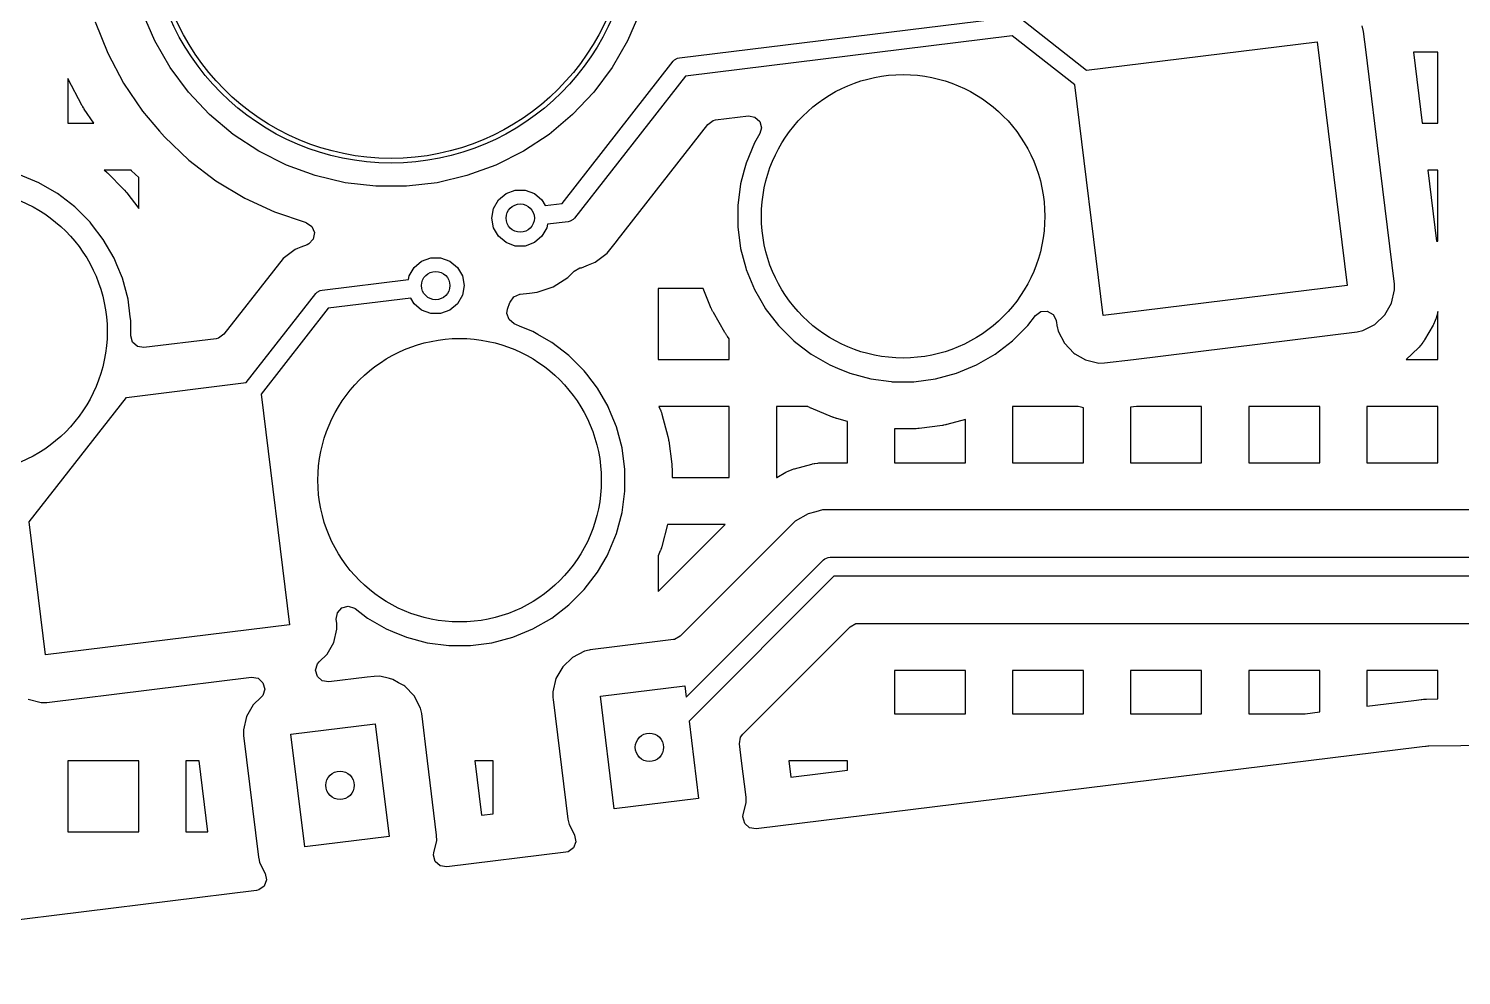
# Model space of a CAD drawing. Extents: x 2.49 to 8.57, y -5.87 to -1.87.
# Drawn here: x 5.482 to 6.079, y -5.218 to -4.823 of the extents above; entities that cross this region are included whole.
import ezdxf

# ---------------------------------------------------------------- set-up
doc = ezdxf.new("R2010")
doc.units = 0
doc.header["$MEASUREMENT"] = 0
doc.layers.add('BLACK', color=7, linetype='CONTINUOUS')

msp = doc.modelspace()

# ---------------------------------------------------------------- linework, layer by layer
at = {"layer": 'BLACK', "linetype": 'CONTINUOUS'}
for p, q in [((5.53456, -4.82833), (5.52948, -4.81656)), ((5.73666, -4.81656), (5.73158, -4.82833)), ((5.75321, -4.83534), (5.8926, -4.81823)), ((5.50975, -4.8204), (5.51497, -4.83349)), ((5.8955, -4.81903), (5.92291, -4.84045)), ((6.03831, -4.82438), (6.03778, -4.82208)), ((6.03937, -4.83299), (6.03831, -4.82438)), ((5.54097, -4.83943), (5.53456, -4.82833)), ((5.73158, -4.82833), (5.72517, -4.83943)), ((5.89194, -4.82624), (5.75579, -4.84296)), ((5.91806, -4.84665), (5.89194, -4.82624)), ((5.92291, -4.84045), (6.01898, -4.82865)), ((6.01898, -4.82865), (6.03146, -4.93025)), ((5.51497, -4.83349), (5.51497, -4.83349)), ((5.51497, -4.83349), (5.52157, -4.84594)), ((5.75059, -4.83682), (5.75112, -4.83627)), ((5.75112, -4.83627), (5.75246, -4.83551)), ((5.75246, -4.83551), (5.75321, -4.83534)), ((6.04541, -4.88221), (6.03937, -4.83299)), ((6.0693, -4.83299), (6.05912, -4.83299)), ((6.05912, -4.83299), (6.06276, -4.8626)), ((6.0693, -4.8626), (6.0693, -4.83299)), ((5.54863, -4.84971), (5.54097, -4.83943)), ((5.70432, -4.89604), (5.75059, -4.83682)), ((5.72517, -4.83943), (5.71752, -4.84971)), ((5.50437, -4.85536), (5.49835, -4.84401)), ((5.49835, -4.84401), (5.49835, -4.8626)), ((5.52157, -4.84594), (5.52157, -4.84594)), ((5.52157, -4.84594), (5.52157, -4.84594)), ((5.52157, -4.84594), (5.52946, -4.85759)), ((5.75579, -4.84296), (5.70952, -4.90218)), ((5.92986, -4.94272), (5.91806, -4.84665)), ((5.55742, -4.85904), (5.54863, -4.84971)), ((5.71752, -4.84971), (5.70872, -4.85904)), ((5.50443, -4.85548), (5.50437, -4.85536)), ((5.50456, -4.85571), (5.50443, -4.85548)), ((5.50463, -4.85582), (5.50456, -4.85571)), ((5.5049, -4.85628), (5.50463, -4.85582)), ((5.50497, -4.85639), (5.5049, -4.85628)), ((5.50512, -4.85662), (5.50497, -4.85639)), ((5.50519, -4.85673), (5.50512, -4.85662)), ((5.50917, -4.8626), (5.50519, -4.85673)), ((5.52946, -4.85759), (5.52947, -4.8576)), ((5.52947, -4.8576), (5.52947, -4.8576)), ((5.52947, -4.8576), (5.53656, -4.86595)), ((5.56724, -4.86728), (5.55742, -4.85904)), ((5.70872, -4.85904), (5.6989, -4.86728)), ((5.7683, -4.86127), (5.78197, -4.85959)), ((5.78197, -4.85959), (5.78469, -4.86004)), ((5.78469, -4.86004), (5.78673, -4.86189)), ((5.49835, -4.8626), (5.50917, -4.8626)), ((5.53656, -4.86595), (5.5386, -4.86834)), ((5.72726, -4.91148), (5.76505, -4.86311)), ((5.76505, -4.86311), (5.76728, -4.86151)), ((5.76728, -4.86151), (5.7683, -4.86127)), ((5.78673, -4.86189), (5.78745, -4.86454)), ((5.78745, -4.86454), (5.7868, -4.86688)), ((6.06276, -4.8626), (6.0693, -4.8626)), ((5.5386, -4.86834), (5.54883, -4.87803)), ((5.57795, -4.87432), (5.56724, -4.86728)), ((5.6989, -4.86728), (5.68819, -4.87432)), ((5.7845, -4.87085), (5.78105, -4.8792)), ((5.7868, -4.86688), (5.7845, -4.87085)), ((5.7845, -4.87085), (5.7845, -4.87085)), ((5.54883, -4.87803), (5.56004, -4.88656)), ((5.58941, -4.88007), (5.57795, -4.87432)), ((5.68819, -4.87432), (5.67673, -4.88007)), ((5.48623, -4.88744), (5.47788, -4.88398)), ((5.52473, -4.88221), (5.51355, -4.88221)), ((5.51355, -4.88221), (5.51378, -4.8824)), ((5.51378, -4.8824), (5.5139, -4.8825)), ((5.5139, -4.8825), (5.51439, -4.88292)), ((5.51439, -4.88292), (5.5145, -4.88303)), ((5.5145, -4.88303), (5.51474, -4.88325)), ((5.51474, -4.88325), (5.51485, -4.88336)), ((5.51485, -4.88336), (5.5217, -4.89021)), ((5.52482, -4.8823), (5.52473, -4.88221)), ((5.52492, -4.8824), (5.52482, -4.8823)), ((5.52796, -4.88527), (5.52492, -4.8824)), ((5.60145, -4.88446), (5.58941, -4.88007)), ((5.67673, -4.88007), (5.66469, -4.88446)), ((5.78024, -4.88219), (5.77873, -4.88783)), ((5.78105, -4.8792), (5.78024, -4.88219)), ((6.05125, -4.92972), (6.04541, -4.88221)), ((6.0693, -4.88221), (6.06517, -4.88221)), ((6.06517, -4.88221), (6.0688, -4.91181)), ((6.0693, -4.91181), (6.0693, -4.88221)), ((5.48992, -4.88957), (5.48623, -4.88744)), ((5.48623, -4.88744), (5.48623, -4.88744)), ((5.49402, -4.89194), (5.48992, -4.88957)), ((5.52796, -4.89816), (5.52796, -4.88527)), ((5.56004, -4.88656), (5.57212, -4.89383)), ((5.61393, -4.88741), (5.60145, -4.88446)), ((5.62666, -4.8889), (5.61393, -4.88741)), ((5.63948, -4.8889), (5.62666, -4.8889)), ((5.65221, -4.88741), (5.63948, -4.8889)), ((5.66469, -4.88446), (5.65221, -4.88741)), ((5.77871, -4.88793), (5.77753, -4.89688)), ((5.77873, -4.88783), (5.77871, -4.88793)), ((5.77871, -4.88793), (5.77871, -4.88793)), ((5.49405, -4.89195), (5.49402, -4.89194)), ((5.50122, -4.89745), (5.49405, -4.89195)), ((5.5217, -4.89021), (5.52181, -4.89032)), ((5.52181, -4.89032), (5.52203, -4.89056)), ((5.52203, -4.89056), (5.52214, -4.89067)), ((5.52214, -4.89067), (5.52256, -4.89116)), ((5.52256, -4.89116), (5.52266, -4.89128)), ((5.52266, -4.89128), (5.52287, -4.89153)), ((5.52287, -4.89153), (5.52297, -4.89165)), ((5.52297, -4.89165), (5.52796, -4.89816)), ((5.57212, -4.89383), (5.57212, -4.89383)), ((5.57212, -4.89383), (5.57212, -4.89383)), ((5.57212, -4.89383), (5.57212, -4.89383)), ((5.57212, -4.89383), (5.58442, -4.89952)), ((5.67579, -4.89811), (5.67784, -4.89456)), ((5.67784, -4.89456), (5.68098, -4.89192)), ((5.68098, -4.89192), (5.68483, -4.89052)), ((5.68483, -4.89052), (5.68893, -4.89052)), ((5.68893, -4.89052), (5.69279, -4.89192)), ((5.69279, -4.89192), (5.69593, -4.89456)), ((5.69593, -4.89456), (5.69729, -4.89691)), ((5.69729, -4.89691), (5.70432, -4.89604)), ((5.50761, -4.90384), (5.50122, -4.89745)), ((5.50122, -4.89745), (5.50122, -4.89745)), ((5.58442, -4.89952), (5.5849, -4.89974)), ((5.5849, -4.89974), (5.59721, -4.90389)), ((5.67507, -4.90215), (5.67579, -4.89811)), ((5.77753, -4.89688), (5.77753, -4.90592)), ((5.50823, -4.90466), (5.50761, -4.90384)), ((5.50761, -4.90384), (5.50761, -4.90384)), ((5.50761, -4.90384), (5.50761, -4.90384)), ((5.51311, -4.91101), (5.50823, -4.90466)), ((5.59721, -4.90389), (5.5978, -4.90409)), ((5.5978, -4.90409), (5.60006, -4.90566)), ((5.60006, -4.90566), (5.6011, -4.90821)), ((5.67579, -4.90619), (5.67507, -4.90215)), ((5.67784, -4.90974), (5.67579, -4.90619)), ((5.69798, -4.90619), (5.69593, -4.90974)), ((5.69824, -4.90472), (5.69798, -4.90619)), ((5.7069, -4.90366), (5.69824, -4.90472)), ((5.70766, -4.90349), (5.7069, -4.90366)), ((5.70899, -4.90273), (5.70766, -4.90349)), ((5.70952, -4.90218), (5.70899, -4.90273)), ((5.77753, -4.90592), (5.77839, -4.91243)), ((5.51762, -4.91883), (5.51311, -4.91101)), ((5.51311, -4.91101), (5.51311, -4.91101)), ((5.51311, -4.91101), (5.51311, -4.91101)), ((5.59807, -4.91324), (5.59543, -4.91431)), ((5.59872, -4.91292), (5.59807, -4.91324)), ((5.6006, -4.91092), (5.59872, -4.91292)), ((5.6011, -4.90821), (5.6006, -4.91092)), ((5.68098, -4.91238), (5.67784, -4.90974)), ((5.68483, -4.91378), (5.68098, -4.91238)), ((5.68893, -4.91378), (5.68483, -4.91378)), ((5.69279, -4.91238), (5.68893, -4.91378)), ((5.69593, -4.90974), (5.69279, -4.91238)), ((5.72314, -4.91676), (5.72697, -4.91185)), ((5.72697, -4.91185), (5.72726, -4.91148)), ((5.72697, -4.91185), (5.72697, -4.91185)), ((5.72726, -4.91148), (5.72726, -4.91148)), ((5.77839, -4.91243), (5.77871, -4.91487)), ((6.0688, -4.91181), (6.0693, -4.91181)), ((5.51878, -4.92163), (5.51762, -4.91883)), ((5.51762, -4.91883), (5.51762, -4.91883)), ((5.51762, -4.91883), (5.51762, -4.91883)), ((5.58806, -4.91902), (5.58407, -4.92412)), ((5.59303, -4.91528), (5.58806, -4.91902)), ((5.58806, -4.91902), (5.58806, -4.91902)), ((5.59403, -4.91487), (5.59303, -4.91528)), ((5.59303, -4.91528), (5.59303, -4.91528)), ((5.59543, -4.91431), (5.59403, -4.91487)), ((5.64576, -4.92005), (5.64961, -4.91864)), ((5.64961, -4.91864), (5.65371, -4.91864)), ((5.65371, -4.91864), (5.65757, -4.92005)), ((5.71816, -4.92051), (5.72314, -4.91676)), ((5.77871, -4.91487), (5.78085, -4.92286)), ((5.52108, -4.92718), (5.51878, -4.92163)), ((5.58407, -4.92412), (5.56342, -4.95056)), ((5.58407, -4.92412), (5.58407, -4.92412)), ((5.64056, -4.92623), (5.64262, -4.92268)), ((5.64262, -4.92268), (5.64576, -4.92005)), ((5.65757, -4.92005), (5.66071, -4.92268)), ((5.66071, -4.92268), (5.66276, -4.92623)), ((5.70666, -4.92695), (5.70935, -4.92425)), ((5.70935, -4.92425), (5.71176, -4.92294)), ((5.71176, -4.92294), (5.71221, -4.92286)), ((5.71221, -4.92286), (5.71239, -4.92284)), ((5.71239, -4.92284), (5.71537, -4.92163)), ((5.71537, -4.92163), (5.71816, -4.92051)), ((5.78085, -4.92286), (5.78105, -4.9236)), ((5.78105, -4.9236), (5.7845, -4.93195)), ((5.52342, -4.93591), (5.52108, -4.92718)), ((5.60429, -4.93212), (5.64031, -4.9277)), ((5.64031, -4.9277), (5.64056, -4.92623)), ((5.66276, -4.92623), (5.66347, -4.93027)), ((5.66347, -4.93027), (5.66276, -4.93431)), ((5.69394, -4.93307), (5.70064, -4.93072)), ((5.70064, -4.93072), (5.70666, -4.92695)), ((5.76306, -4.93142), (5.74442, -4.93142)), ((5.74442, -4.93142), (5.74442, -4.96102)), ((5.76651, -4.93975), (5.76306, -4.93142)), ((5.7845, -4.93195), (5.7845, -4.93195)), ((5.7845, -4.93195), (5.78658, -4.93555)), ((6.03146, -4.93025), (5.92986, -4.94272)), ((6.05128, -4.93208), (6.05125, -4.92972)), ((5.52438, -4.94324), (5.52342, -4.93591)), ((5.57268, -4.97071), (5.60167, -4.93361)), ((5.60167, -4.93361), (5.6022, -4.93305)), ((5.6022, -4.93305), (5.60354, -4.93229)), ((5.60354, -4.93229), (5.60429, -4.93212)), ((5.60354, -4.93229), (5.60354, -4.93229)), ((5.64126, -4.93552), (5.60687, -4.93974)), ((5.64262, -4.93787), (5.64126, -4.93552)), ((5.64576, -4.9405), (5.64262, -4.93787)), ((5.66071, -4.93787), (5.65757, -4.9405)), ((5.66276, -4.93431), (5.66071, -4.93787)), ((5.68163, -4.94006), (5.68258, -4.93733)), ((5.68258, -4.93733), (5.68266, -4.93712)), ((5.68258, -4.93733), (5.68258, -4.93733)), ((5.68266, -4.93712), (5.68426, -4.93489)), ((5.68426, -4.93489), (5.68672, -4.93388)), ((5.68672, -4.93388), (5.68688, -4.93387)), ((5.68688, -4.93387), (5.69075, -4.93343)), ((5.68688, -4.93387), (5.68688, -4.93387)), ((5.69075, -4.93343), (5.69394, -4.93307)), ((5.69394, -4.93307), (5.69394, -4.93307)), ((5.69394, -4.93307), (5.69394, -4.93307)), ((5.78658, -4.93555), (5.789, -4.93973)), ((6.04715, -4.9425), (6.04996, -4.93759)), ((6.04996, -4.93759), (6.05128, -4.93208)), ((5.5246, -4.94486), (5.52438, -4.94324)), ((5.60687, -4.93974), (5.57888, -4.97556)), ((5.64961, -4.94191), (5.64576, -4.9405)), ((5.65371, -4.94191), (5.64961, -4.94191)), ((5.65757, -4.9405), (5.65371, -4.94191)), ((5.68136, -4.94185), (5.68163, -4.94006)), ((5.68223, -4.94446), (5.68136, -4.94185)), ((5.76658, -4.93989), (5.76651, -4.93975)), ((5.76671, -4.94019), (5.76658, -4.93989)), ((5.76678, -4.94033), (5.76671, -4.94019)), ((5.76706, -4.94091), (5.76678, -4.94033)), ((5.76713, -4.94105), (5.76706, -4.94091)), ((5.76729, -4.94133), (5.76713, -4.94105)), ((5.76736, -4.94147), (5.76729, -4.94133)), ((5.7722, -4.94985), (5.76736, -4.94147)), ((5.789, -4.93973), (5.78902, -4.93977)), ((5.78902, -4.93977), (5.79452, -4.94694)), ((5.89837, -4.94694), (5.90158, -4.94275)), ((5.90158, -4.94275), (5.90381, -4.94113)), ((5.90381, -4.94113), (5.90655, -4.94097)), ((5.90655, -4.94097), (5.90895, -4.94231)), ((5.90895, -4.94231), (5.91024, -4.94474)), ((6.04306, -4.94643), (6.04715, -4.9425)), ((6.06856, -4.94384), (6.06845, -4.94417)), ((6.06878, -4.94317), (6.06856, -4.94384)), ((6.06887, -4.94283), (6.06878, -4.94317)), ((6.0693, -4.94104), (6.06887, -4.94283)), ((6.0693, -4.96102), (6.0693, -4.94104)), ((5.5246, -4.95125), (5.5246, -4.94486)), ((5.5246, -4.94486), (5.5246, -4.94486)), ((5.68437, -4.94619), (5.68223, -4.94446)), ((5.68761, -4.94753), (5.68437, -4.94619)), ((5.69217, -4.94942), (5.68761, -4.94753)), ((5.6942, -4.95059), (5.69217, -4.94942)), ((5.69217, -4.94942), (5.69217, -4.94942)), ((5.77228, -4.94999), (5.7722, -4.94985)), ((5.79452, -4.94694), (5.79452, -4.94694)), ((5.79452, -4.94694), (5.80091, -4.95333)), ((5.89198, -4.95333), (5.89837, -4.94694)), ((5.89837, -4.94694), (5.89837, -4.94694)), ((5.91024, -4.94474), (5.9103, -4.94513)), ((5.9103, -4.94513), (5.91033, -4.94531)), ((5.91033, -4.94531), (5.91053, -4.947)), ((5.91053, -4.947), (5.9106, -4.94729)), ((5.9106, -4.94729), (5.91107, -4.94929)), ((5.91107, -4.94929), (5.91107, -4.94929)), ((5.91107, -4.94929), (5.91367, -4.95431)), ((5.9425, -4.96102), (6.03573, -4.94958)), ((6.03573, -4.94958), (6.03803, -4.94904)), ((6.03803, -4.94904), (6.04306, -4.94643)), ((6.06732, -4.94673), (6.06381, -4.95286)), ((6.06749, -4.94642), (6.06732, -4.94673)), ((6.06779, -4.94579), (6.06749, -4.94642)), ((6.06793, -4.94547), (6.06779, -4.94579)), ((6.06845, -4.94417), (6.06793, -4.94547)), ((5.52532, -4.9538), (5.5246, -4.95125)), ((5.52736, -4.95564), (5.52532, -4.9538)), ((5.53007, -4.95609), (5.52736, -4.95564)), ((5.56017, -4.9524), (5.53007, -4.95609)), ((5.56119, -4.95216), (5.56017, -4.9524)), ((5.56342, -4.95056), (5.56119, -4.95216)), ((5.69976, -4.9538), (5.6942, -4.95059)), ((5.69999, -4.95393), (5.69976, -4.9538)), ((5.70716, -4.95943), (5.69999, -4.95393)), ((5.77245, -4.95026), (5.77228, -4.94999)), ((5.77254, -4.95039), (5.77245, -4.95026)), ((5.7729, -4.95093), (5.77254, -4.95039)), ((5.77299, -4.95106), (5.7729, -4.95093)), ((5.77318, -4.95132), (5.77299, -4.95106)), ((5.77327, -4.95145), (5.77318, -4.95132)), ((5.77402, -4.95243), (5.77327, -4.95145)), ((5.77402, -4.96102), (5.77402, -4.95243)), ((5.80091, -4.95333), (5.80091, -4.95333)), ((5.80091, -4.95333), (5.80091, -4.95333)), ((5.80091, -4.95333), (5.8017, -4.95393)), ((5.8017, -4.95393), (5.80808, -4.95883)), ((5.88482, -4.95883), (5.89198, -4.95333)), ((5.89198, -4.95333), (5.89198, -4.95333)), ((5.89198, -4.95333), (5.89198, -4.95333)), ((5.91367, -4.95431), (5.91368, -4.95432)), ((5.91368, -4.95432), (5.9176, -4.95841)), ((6.06194, -4.95539), (6.06147, -4.95592)), ((6.06217, -4.95513), (6.06194, -4.95539)), ((6.06303, -4.95402), (6.06217, -4.95513)), ((6.06323, -4.95374), (6.06303, -4.95402)), ((6.06362, -4.95316), (6.06323, -4.95374)), ((6.06381, -4.95286), (6.06362, -4.95316)), ((5.70875, -4.96102), (5.70716, -4.95943)), ((5.70716, -4.95943), (5.70716, -4.95943)), ((5.71354, -4.96582), (5.70875, -4.96102)), ((5.74442, -4.96102), (5.77402, -4.96102)), ((5.80808, -4.95883), (5.80808, -4.95883)), ((5.80808, -4.95883), (5.80808, -4.95883)), ((5.80808, -4.95883), (5.8159, -4.96334)), ((5.87699, -4.96334), (5.88482, -4.95883)), ((5.9176, -4.95841), (5.91802, -4.95865)), ((5.91802, -4.95865), (5.92252, -4.96123)), ((5.92252, -4.96123), (5.92252, -4.96123)), ((5.92252, -4.96123), (5.92252, -4.96123)), ((5.92252, -4.96123), (5.92803, -4.96255)), ((5.93039, -4.96251), (5.9425, -4.96102)), ((6.06123, -4.95617), (6.05616, -4.96102)), ((6.05616, -4.96102), (6.0693, -4.96102)), ((6.06147, -4.95592), (6.06123, -4.95617)), ((5.71354, -4.96582), (5.71354, -4.96582)), ((5.71354, -4.96582), (5.71354, -4.96582)), ((5.71462, -4.96723), (5.71354, -4.96582)), ((5.71904, -4.97299), (5.71462, -4.96723)), ((5.8159, -4.96334), (5.8159, -4.96334)), ((5.8159, -4.96334), (5.8159, -4.96334)), ((5.8159, -4.96334), (5.81916, -4.96469)), ((5.81916, -4.96469), (5.82425, -4.9668)), ((5.82425, -4.9668), (5.83297, -4.96914)), ((5.85992, -4.96914), (5.86865, -4.9668)), ((5.86865, -4.9668), (5.87699, -4.96334)), ((5.92803, -4.96255), (5.93039, -4.96251)), ((5.52283, -4.97683), (5.57268, -4.97071)), ((5.72346, -4.98063), (5.71904, -4.97299)), ((5.71904, -4.97299), (5.71904, -4.97299)), ((5.71904, -4.97299), (5.71904, -4.97299)), ((5.83297, -4.96914), (5.8415, -4.97026)), ((5.8415, -4.97026), (5.84184, -4.9703)), ((5.84184, -4.9703), (5.84193, -4.97032)), ((5.84193, -4.97032), (5.84193, -4.97032)), ((5.84193, -4.97032), (5.85096, -4.97032)), ((5.85096, -4.97032), (5.85992, -4.96914)), ((5.85096, -4.97032), (5.85096, -4.97032)), ((5.48228, -5.02874), (5.52283, -4.97683)), ((5.57888, -4.97556), (5.59068, -5.07163)), ((5.72356, -4.98081), (5.72346, -4.98063)), ((5.72483, -4.98388), (5.72356, -4.98081)), ((5.72356, -4.98081), (5.72356, -4.98081)), ((5.72356, -4.98081), (5.72356, -4.98081)), ((5.72702, -4.98916), (5.72483, -4.98388)), ((5.77402, -4.98063), (5.74471, -4.98063)), ((5.74471, -4.98063), (5.74526, -4.98195)), ((5.74526, -4.98195), (5.74531, -4.9821)), ((5.74531, -4.9821), (5.74543, -4.9824)), ((5.74543, -4.9824), (5.74548, -4.98255)), ((5.74548, -4.98255), (5.74569, -4.98316)), ((5.74569, -4.98316), (5.74574, -4.98331)), ((5.74574, -4.98331), (5.74583, -4.98362)), ((5.74583, -4.98362), (5.74587, -4.98377)), ((5.74587, -4.98377), (5.74838, -4.99312)), ((5.77402, -5.01024), (5.77402, -4.98063)), ((5.80665, -4.98063), (5.79363, -4.98063)), ((5.79363, -4.98063), (5.79363, -5.01024)), ((5.8068, -4.98071), (5.80665, -4.98063)), ((5.80694, -4.98078), (5.8068, -4.98071)), ((5.80752, -4.98107), (5.80694, -4.98078)), ((5.80766, -4.98114), (5.80752, -4.98107)), ((5.80795, -4.98127), (5.80766, -4.98114)), ((5.8081, -4.98133), (5.80795, -4.98127)), ((5.81704, -4.98504), (5.8081, -4.98133)), ((5.81719, -4.98509), (5.81704, -4.98504)), ((5.81749, -4.98521), (5.81719, -4.98509)), ((5.81764, -4.98526), (5.81749, -4.98521)), ((5.81825, -4.98547), (5.81764, -4.98526)), ((5.8184, -4.98552), (5.81825, -4.98547)), ((5.81871, -4.98561), (5.8184, -4.98552)), ((5.81886, -4.98565), (5.81871, -4.98561)), ((5.82323, -4.98683), (5.81886, -4.98565)), ((5.91936, -4.98063), (5.89205, -4.98063)), ((5.89205, -4.98063), (5.89205, -5.00411)), ((5.9206, -4.98093), (5.91936, -4.98063)), ((5.92166, -4.98118), (5.9206, -4.98093)), ((5.92166, -5.00411), (5.92166, -4.98118)), ((5.9437, -4.98063), (5.94127, -4.98093)), ((5.94127, -4.98093), (5.94127, -5.00411)), ((5.97087, -4.98063), (5.9437, -4.98063)), ((5.97087, -5.00411), (5.97087, -4.98063)), ((6.02008, -4.98063), (5.99048, -4.98063)), ((5.99048, -4.98063), (5.99048, -5.00411)), ((6.02008, -5.00411), (6.02008, -4.98063)), ((6.0693, -4.98063), (6.03969, -4.98063)), ((6.03969, -4.98063), (6.03969, -5.00411)), ((6.0693, -5.00411), (6.0693, -4.98063)), ((5.72936, -4.99788), (5.72702, -4.98916)), ((5.82323, -4.98992), (5.82323, -4.98683)), ((5.82323, -5.00411), (5.82323, -4.98992)), ((5.85128, -4.98992), (5.84284, -4.98992)), ((5.84284, -4.98992), (5.84284, -5.00411)), ((5.85144, -4.98992), (5.85128, -4.98992)), ((5.85177, -4.98991), (5.85144, -4.98992)), ((5.85193, -4.9899), (5.85177, -4.98991)), ((5.85257, -4.98986), (5.85193, -4.9899)), ((5.85273, -4.98985), (5.85257, -4.98986)), ((5.85305, -4.98982), (5.85273, -4.98985)), ((5.8532, -4.9898), (5.85305, -4.98982)), ((5.8628, -4.98853), (5.8532, -4.9898)), ((5.86296, -4.98851), (5.8628, -4.98853)), ((5.86327, -4.98846), (5.86296, -4.98851)), ((5.86343, -4.98843), (5.86327, -4.98846)), ((5.86406, -4.9883), (5.86343, -4.98843)), ((5.86422, -4.98827), (5.86406, -4.9883)), ((5.86453, -4.9882), (5.86422, -4.98827)), ((5.86468, -4.98816), (5.86453, -4.9882)), ((5.87245, -4.98608), (5.86468, -4.98816)), ((5.87245, -5.00411), (5.87245, -4.98608)), ((5.74838, -4.99312), (5.74842, -4.99327)), ((5.74842, -4.99327), (5.74849, -4.99359)), ((5.74849, -4.99359), (5.74852, -4.99374)), ((5.74852, -4.99374), (5.74865, -4.99437)), ((5.74865, -4.99437), (5.74868, -4.99453)), ((5.74868, -4.99453), (5.74873, -4.99485)), ((5.74873, -4.99485), (5.74875, -4.99501)), ((5.74875, -4.99501), (5.75002, -5.0046)), ((5.73054, -5.00684), (5.72936, -4.99788)), ((5.73054, -5.01588), (5.73054, -5.00684)), ((5.75002, -5.0046), (5.75004, -5.00476)), ((5.75004, -5.00476), (5.75007, -5.00508)), ((5.75007, -5.00508), (5.75008, -5.00524)), ((5.75008, -5.00524), (5.75012, -5.00588)), ((5.75012, -5.00588), (5.75013, -5.00604)), ((5.75013, -5.00604), (5.75014, -5.00636)), ((5.75014, -5.00636), (5.75014, -5.00652)), ((5.75014, -5.00652), (5.75014, -5.01024)), ((5.7938, -5.01024), (5.79763, -5.00802)), ((5.79763, -5.00802), (5.79791, -5.00787)), ((5.79791, -5.00787), (5.79849, -5.00759)), ((5.79849, -5.00759), (5.79878, -5.00746)), ((5.79878, -5.00746), (5.79996, -5.00697)), ((5.79996, -5.00697), (5.80026, -5.00685)), ((5.80026, -5.00685), (5.80087, -5.00665)), ((5.80087, -5.00665), (5.80118, -5.00655)), ((5.80118, -5.00655), (5.80843, -5.00461)), ((5.80843, -5.00461), (5.80874, -5.00454)), ((5.80874, -5.00454), (5.80937, -5.00441)), ((5.80937, -5.00441), (5.80969, -5.00436)), ((5.80969, -5.00436), (5.81096, -5.00419)), ((5.81096, -5.00419), (5.81128, -5.00416)), ((5.81128, -5.00416), (5.81192, -5.00412)), ((5.81192, -5.00412), (5.81224, -5.00411)), ((5.81224, -5.00411), (5.81972, -5.00411)), ((5.81972, -5.00411), (5.81972, -5.00411)), ((5.81972, -5.00411), (5.82323, -5.00411)), ((5.84284, -5.00411), (5.87245, -5.00411)), ((5.89205, -5.00411), (5.92166, -5.00411)), ((5.94127, -5.00411), (5.97087, -5.00411)), ((5.99048, -5.00411), (6.02008, -5.00411)), ((6.03969, -5.00411), (6.0693, -5.00411)), ((5.75014, -5.01024), (5.77402, -5.01024)), ((5.79363, -5.01024), (5.7938, -5.01024)), ((5.72936, -5.02483), (5.73054, -5.01588)), ((5.72702, -5.03356), (5.72936, -5.02483)), ((5.80687, -5.02533), (5.80148, -5.02844)), ((5.81002, -5.02448), (5.80687, -5.02533)), ((5.80687, -5.02533), (5.80687, -5.02533)), ((5.81289, -5.02371), (5.81002, -5.02448)), ((5.81911, -5.02371), (5.81289, -5.02371)), ((5.81941, -5.02371), (5.81911, -5.02371)), ((6.27512, -5.02371), (5.81941, -5.02371)), ((5.81941, -5.02371), (5.81941, -5.02371)), ((5.48908, -5.08411), (5.48228, -5.02874)), ((5.74442, -5.05778), (5.77235, -5.02984)), ((5.74831, -5.02984), (5.74587, -5.03894)), ((5.77235, -5.02984), (5.74831, -5.02984)), ((5.80148, -5.02844), (5.75357, -5.07635)), ((5.80148, -5.02844), (5.80148, -5.02844)), ((5.72356, -5.0419), (5.72702, -5.03356)), ((5.74574, -5.0394), (5.74569, -5.03956)), ((5.74583, -5.0391), (5.74574, -5.0394)), ((5.74587, -5.03894), (5.74583, -5.0391)), ((5.71904, -5.04973), (5.72305, -5.04279)), ((5.72305, -5.04279), (5.72356, -5.0419)), ((5.74526, -5.04077), (5.74442, -5.04279)), ((5.74442, -5.04279), (5.74442, -5.05778)), ((5.74531, -5.04062), (5.74526, -5.04077)), ((5.74543, -5.04032), (5.74531, -5.04062)), ((5.74548, -5.04016), (5.74543, -5.04032)), ((5.74569, -5.03956), (5.74548, -5.04016)), ((5.75602, -5.10177), (5.81321, -5.04457)), ((5.81321, -5.04457), (5.81381, -5.04408)), ((5.81381, -5.04408), (5.81523, -5.04349)), ((5.81523, -5.04349), (5.816, -5.04342)), ((5.816, -5.04342), (6.50905, -5.04342)), ((5.71354, -5.0569), (5.71904, -5.04973)), ((5.81763, -5.05129), (5.75724, -5.11169)), ((6.50742, -5.05129), (5.81763, -5.05129)), ((5.70716, -5.06328), (5.71354, -5.0569)), ((5.71354, -5.0569), (5.71354, -5.0569)), ((5.71354, -5.0569), (5.71354, -5.0569)), ((5.69999, -5.06878), (5.70716, -5.06328)), ((5.70716, -5.06328), (5.70716, -5.06328)), ((5.70716, -5.06328), (5.70716, -5.06328)), ((5.61024, -5.06927), (5.61069, -5.06656)), ((5.61047, -5.0711), (5.61024, -5.06927)), ((5.61069, -5.06656), (5.61253, -5.06452)), ((5.61253, -5.06452), (5.61519, -5.06379)), ((5.61519, -5.06379), (5.61781, -5.06462)), ((5.61781, -5.06462), (5.61806, -5.0648)), ((5.61806, -5.0648), (5.62325, -5.06878)), ((5.62325, -5.06878), (5.63107, -5.0733)), ((5.69217, -5.0733), (5.69999, -5.06878)), ((5.59068, -5.07163), (5.48908, -5.08411)), ((5.60918, -5.07897), (5.6105, -5.07346)), ((5.6105, -5.07346), (5.61047, -5.0711)), ((5.63107, -5.0733), (5.63107, -5.0733)), ((5.63107, -5.0733), (5.63107, -5.0733)), ((5.63107, -5.0733), (5.63371, -5.07439)), ((5.63371, -5.07439), (5.63942, -5.07676)), ((5.68382, -5.07676), (5.69217, -5.0733)), ((5.78813, -5.10866), (5.82436, -5.07243)), ((5.82436, -5.07243), (5.82678, -5.07111)), ((5.82678, -5.07111), (5.82781, -5.071)), ((5.82781, -5.071), (6.37226, -5.071)), ((5.60637, -5.08389), (5.60918, -5.07897)), ((5.63942, -5.07676), (5.64815, -5.0791)), ((5.64815, -5.0791), (5.6571, -5.08028)), ((5.6571, -5.08028), (5.6571, -5.08028)), ((5.6571, -5.08028), (5.66614, -5.08028)), ((5.66614, -5.08028), (5.67509, -5.0791)), ((5.66614, -5.08028), (5.66614, -5.08028)), ((5.67509, -5.0791), (5.68382, -5.07676)), ((5.72618, -5.08076), (5.71599, -5.08201)), ((5.75071, -5.07775), (5.72618, -5.08076)), ((5.75115, -5.07767), (5.75071, -5.07775)), ((5.75357, -5.07635), (5.75115, -5.07767)), ((5.60244, -5.08781), (5.60311, -5.08701)), ((5.60311, -5.08701), (5.60637, -5.08389)), ((5.70867, -5.08516), (5.70458, -5.08908)), ((5.7137, -5.08255), (5.70867, -5.08516)), ((5.71556, -5.08211), (5.7137, -5.08255)), ((5.7137, -5.08255), (5.7137, -5.08255)), ((5.71599, -5.08201), (5.71556, -5.08211)), ((5.60161, -5.09044), (5.60244, -5.08781)), ((5.60233, -5.09309), (5.60161, -5.09044)), ((5.60437, -5.09493), (5.60233, -5.09309)), ((5.62595, -5.09307), (5.62304, -5.09342)), ((5.62831, -5.09303), (5.62595, -5.09307)), ((5.63236, -5.094), (5.62831, -5.09303)), ((5.70458, -5.08908), (5.70176, -5.094)), ((5.87245, -5.0906), (5.84284, -5.0906)), ((5.84284, -5.0906), (5.84284, -5.10866)), ((5.87245, -5.10866), (5.87245, -5.0906)), ((5.92166, -5.0906), (5.89205, -5.0906)), ((5.89205, -5.0906), (5.89205, -5.10866)), ((5.92166, -5.10866), (5.92166, -5.0906)), ((5.97087, -5.0906), (5.94127, -5.0906)), ((5.94127, -5.0906), (5.94127, -5.10866)), ((5.97087, -5.10866), (5.97087, -5.0906)), ((6.02008, -5.0906), (5.99048, -5.0906)), ((5.99048, -5.0906), (5.99048, -5.10866)), ((6.02008, -5.10549), (6.02008, -5.0906)), ((6.0693, -5.0906), (6.03969, -5.0906)), ((6.03969, -5.0906), (6.03969, -5.10549)), ((6.0693, -5.10151), (6.0693, -5.0906)), ((5.48961, -5.1039), (5.57491, -5.09342)), ((5.57491, -5.09342), (5.57762, -5.09387)), ((5.57762, -5.09387), (5.57966, -5.09571)), ((5.58038, -5.09837), (5.57955, -5.10099)), ((5.57966, -5.09571), (5.58038, -5.09837)), ((5.60709, -5.09538), (5.60437, -5.09493)), ((5.62304, -5.09342), (5.60709, -5.09538)), ((5.63382, -5.09435), (5.63236, -5.094)), ((5.63619, -5.09571), (5.63382, -5.09435)), ((5.63834, -5.09694), (5.63619, -5.09571)), ((5.63874, -5.09717), (5.63834, -5.09694)), ((5.64266, -5.10125), (5.63874, -5.09717)), ((5.70176, -5.094), (5.70044, -5.09951)), ((5.70176, -5.094), (5.70176, -5.094)), ((5.72027, -5.10134), (5.75544, -5.09702)), ((5.75544, -5.09702), (5.75602, -5.10177)), ((5.48174, -5.10261), (5.48725, -5.10393)), ((5.48725, -5.10393), (5.48961, -5.1039)), ((5.57563, -5.10492), (5.57281, -5.10983)), ((5.57888, -5.10179), (5.57563, -5.10492)), ((5.57955, -5.10099), (5.57888, -5.10179)), ((5.64527, -5.10628), (5.64266, -5.10125)), ((5.70044, -5.09951), (5.70048, -5.10187)), ((5.70048, -5.10187), (5.70058, -5.1027)), ((5.70058, -5.1027), (5.7067, -5.1525)), ((5.72602, -5.14823), (5.72027, -5.10134)), ((6.03969, -5.10549), (6.05923, -5.10309)), ((6.05923, -5.10309), (6.06044, -5.10294)), ((6.06044, -5.10294), (6.06045, -5.10294)), ((6.06045, -5.10294), (6.06238, -5.1027)), ((6.06238, -5.1027), (6.0627, -5.10267)), ((6.0627, -5.10267), (6.06334, -5.10263)), ((6.06334, -5.10263), (6.0635, -5.10263)), ((6.0635, -5.10263), (6.06366, -5.10261)), ((6.06366, -5.10261), (6.06431, -5.10256)), ((6.06431, -5.10256), (6.06463, -5.10255)), ((6.06463, -5.10255), (6.0693, -5.10249)), ((6.0693, -5.10249), (6.0693, -5.10151)), ((5.57281, -5.10983), (5.57149, -5.11534)), ((5.57281, -5.10983), (5.57281, -5.10983)), ((5.64581, -5.10858), (5.64527, -5.10628)), ((5.64823, -5.12827), (5.64581, -5.10858)), ((5.77965, -5.11714), (5.78813, -5.10866)), ((5.84284, -5.10866), (5.87245, -5.10866)), ((5.89205, -5.10866), (5.92166, -5.10866)), ((5.94127, -5.10866), (5.97087, -5.10866)), ((5.99048, -5.10866), (6.01398, -5.10866)), ((6.01398, -5.10866), (6.02008, -5.10791)), ((6.02008, -5.10791), (6.02008, -5.10549)), ((5.57149, -5.11534), (5.57153, -5.1177)), ((5.59131, -5.11717), (5.62648, -5.11285)), ((5.62648, -5.11285), (5.63224, -5.15975)), ((5.75724, -5.11169), (5.76119, -5.14391)), ((5.57153, -5.1177), (5.57153, -5.1177)), ((5.57153, -5.1177), (5.57774, -5.16834)), ((5.59707, -5.16406), (5.59131, -5.11717)), ((5.77825, -5.12119), (5.7787, -5.11847)), ((5.77912, -5.12827), (5.77825, -5.12119)), ((5.7787, -5.11847), (5.77965, -5.11714)), ((6.06163, -5.12255), (5.78519, -5.1566)), ((6.06273, -5.12241), (6.06163, -5.12255)), ((6.06163, -5.12255), (6.06163, -5.12255)), ((6.06414, -5.12224), (6.06273, -5.12241)), ((6.06273, -5.12241), (6.06273, -5.12241)), ((6.06445, -5.12224), (6.06414, -5.12224)), ((6.06519, -5.12219), (6.06445, -5.12224)), ((6.0655, -5.12215), (6.06519, -5.12219)), ((6.37336, -5.11852), (6.0655, -5.12215)), ((5.52796, -5.12827), (5.49835, -5.12827)), ((5.49835, -5.12827), (5.49835, -5.15787)), ((5.52796, -5.15787), (5.52796, -5.12827)), ((5.55307, -5.12827), (5.54757, -5.12827)), ((5.54757, -5.12827), (5.54757, -5.15787)), ((5.5567, -5.15787), (5.55307, -5.12827)), ((5.65203, -5.15921), (5.64823, -5.12827)), ((5.6756, -5.12827), (5.66798, -5.12827)), ((5.66798, -5.12827), (5.67077, -5.15094)), ((5.6756, -5.15035), (5.6756, -5.12827)), ((5.78098, -5.14338), (5.77912, -5.12827)), ((5.82323, -5.12827), (5.79888, -5.12827)), ((5.79888, -5.12827), (5.79971, -5.13506)), ((5.82323, -5.13216), (5.82323, -5.12827)), ((5.79971, -5.13506), (5.82323, -5.13216)), ((5.76119, -5.14391), (5.72602, -5.14823)), ((5.77985, -5.15062), (5.78102, -5.14574)), ((5.78102, -5.14574), (5.78098, -5.14338)), ((5.67077, -5.15094), (5.6756, -5.15035)), ((5.7067, -5.1525), (5.70723, -5.1548)), ((5.77972, -5.15166), (5.77985, -5.15062)), ((5.78044, -5.15431), (5.77972, -5.15166)), ((5.49835, -5.15787), (5.52796, -5.15787)), ((5.54757, -5.15787), (5.5567, -5.15787)), ((5.70723, -5.1548), (5.70889, -5.15799)), ((5.70889, -5.15799), (5.70956, -5.15928)), ((5.78248, -5.15616), (5.78044, -5.15431)), ((5.78519, -5.1566), (5.78248, -5.15616)), ((5.63224, -5.15975), (5.59707, -5.16406)), ((5.65088, -5.16651), (5.65206, -5.16157)), ((5.65206, -5.16157), (5.65203, -5.15921)), ((5.70908, -5.16454), (5.70684, -5.16614)), ((5.71009, -5.16198), (5.70908, -5.16454)), ((5.70956, -5.15928), (5.71009, -5.16198)), ((5.57774, -5.16834), (5.57806, -5.16968)), ((5.57806, -5.16968), (5.57828, -5.17063)), ((5.57828, -5.17063), (5.57828, -5.17063)), ((5.57828, -5.17063), (5.58063, -5.17517)), ((5.65075, -5.16755), (5.65088, -5.16651)), ((5.65147, -5.1702), (5.65075, -5.16755)), ((5.65351, -5.17204), (5.65147, -5.1702)), ((5.70583, -5.16638), (5.65623, -5.17249)), ((5.70684, -5.16614), (5.70583, -5.16638)), ((5.58063, -5.17517), (5.58116, -5.17787)), ((5.65623, -5.17249), (5.65351, -5.17204)), ((5.5769, -5.18226), (5.2898, -5.21763)), ((5.57791, -5.18203), (5.5769, -5.18226)), ((5.58015, -5.18042), (5.57791, -5.18203)), ((5.58116, -5.17787), (5.58015, -5.18042))]:
    msp.add_line(p, q, dxfattribs=at)
at = {"layer": 'BLACK'}
for centre, radius in [((5.63307, -4.77885), 0.10039), ((5.63307, -4.77885), 0.09843), ((5.84645, -4.9014), 0.05906), ((5.45568, -4.94938), 0.05906), ((5.68688, -4.90215), 0.00591), ((5.65166, -4.93027), 0.00591), ((5.66162, -5.01136), 0.05906), ((5.74073, -5.12263), 0.00591), ((5.61178, -5.13846), 0.00591)]:
    msp.add_circle(centre, radius, dxfattribs=at)

doc.saveas('drawing.dxf')
